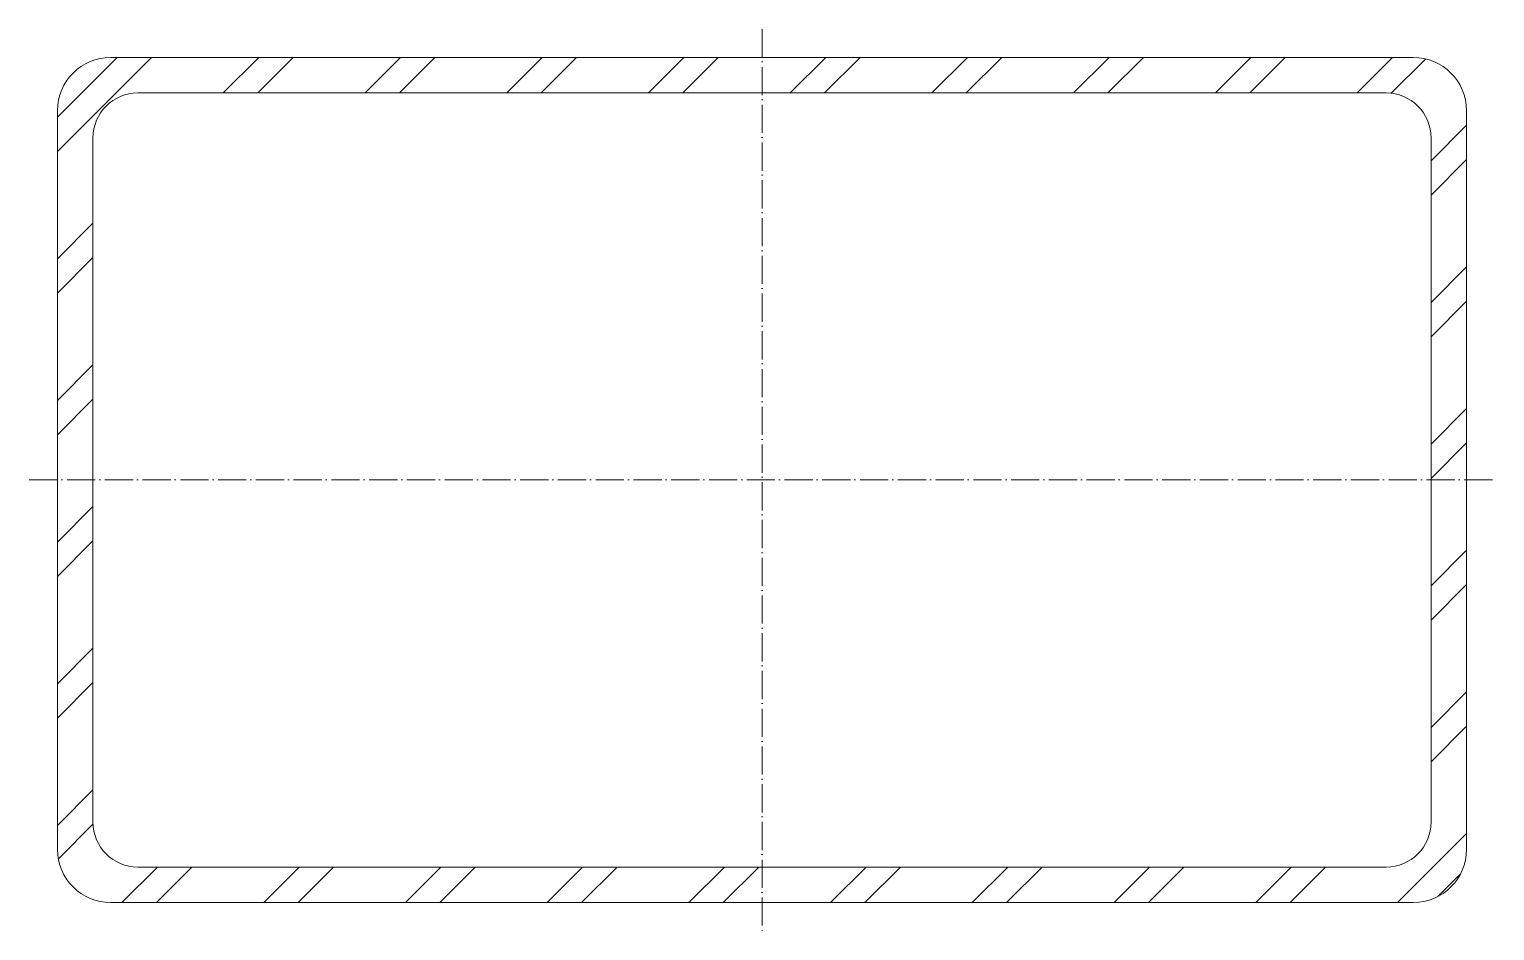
# Model space of a CAD drawing. Header units: metres. Extents: x -130 to 130, y -80 to 80.
import ezdxf

# ---------------------------------------------------------------- set-up
doc = ezdxf.new("R2010")
doc.units = ezdxf.units.M
doc.linetypes.add('MV_hartlijn_staal', pattern=[6.6, 5, -0.8, 0, -0.8])
doc.layers.add('A-DETL-GENF', color=92, linetype='Continuous', lineweight=18)

# ---------------------------------------------------------------- blocks, each defined once
blk = doc.blocks.new('28 Staalprofielen- koker RHS-2d - K250_150_6_3-5067762-00_0 Basismaterialen')
at = {"layer": 'A-DETL-GENF', "lineweight": 13}
h = blk.add_hatch(dxfattribs=at)
h.set_pattern_fill('FP_316', color=256, style=0, pattern_type=2)
h.set_pattern_definition([(225, (-3015.263, -3510.843), (12.57236, -12.57236), []), (225, (-3015.263, -3529.893), (12.57236, -12.57236), [])])
h.paths.add_polyline_path([(115.55, 75), (-115.55, 75), (-118, 74.68), (-120.27, 73.73), (-122.23, 72.23), (-123.73, 70.28), (-124.68, 68), (-125, 65.55), (-125, -65.55), (-124.68, -68), (-123.73, -70.27), (-122.23, -72.23), (-120.27, -73.73), (-118, -74.68), (-115.55, -75), (115.55, -75), (118, -74.68), (120.28, -73.73), (122.23, -72.23), (123.73, -70.27), (124.68, -68), (125, -65.55), (125, 65.55), (124.68, 68), (123.73, 70.28), (122.23, 72.23), (120.28, 73.73), (118, 74.68)])
h.paths.add_polyline_path([(-80.01, 68.7), (110.75, 68.7), (112.81, 68.43), (114.73, 67.63), (116.37, 66.37), (117.63, 64.73), (118.43, 62.81), (118.7, 60.75), (118.7, -60.75), (118.43, -62.81), (117.63, -64.72), (116.37, -66.37), (114.73, -67.63), (112.81, -68.43), (110.75, -68.7), (-110.75, -68.7), (-112.81, -68.43), (-114.72, -67.63), (-116.37, -66.37), (-117.63, -64.72), (-118.43, -62.81), (-118.7, -60.75), (-118.7, 60.75), (-118.43, 62.81), (-117.63, 64.73), (-116.37, 66.37), (-114.72, 67.63), (-112.81, 68.43), (-110.75, 68.7)])
at = {"layer": 'A-DETL-GENF', "linetype": 'MV_hartlijn_staal', "lineweight": 13}
for p, q in [((0, 80), (0, -80)), ((-130, 0), (130, 0))]:
    blk.add_line(p, q, dxfattribs=at)
at = {"layer": 'A-DETL-GENF'}
for p, q in [((115.55, 75), (-115.55, 75)), ((115.55, 75), (-115.55, 75)), ((-110.75, 68.7), (110.75, 68.7)), ((110.75, 68.7), (-110.75, 68.7)), ((-125, 65.55), (-125, -65.55)), ((-125, 65.55), (-125, -65.55)), ((125, -65.55), (125, 65.55)), ((125, -65.55), (125, 65.55)), ((-118.7, -60.75), (-118.7, 60.75)), ((-118.7, 60.75), (-118.7, -60.75)), ((118.7, 60.75), (118.7, -60.75)), ((118.7, -60.75), (118.7, 60.75)), ((110.75, -68.7), (-110.75, -68.7)), ((-110.75, -68.7), (110.75, -68.7)), ((-115.55, -75), (115.55, -75)), ((-115.55, -75), (115.55, -75))]:
    blk.add_line(p, q, dxfattribs=at)
for centre, radius, start, end in [((-115.55, 65.55), 9.45, 90, 180), ((-115.55, 65.55), 9.45, 90, 180), ((115.55, 65.55), 9.45, 0, 90), ((115.55, 65.55), 9.45, 360, 90), ((-110.75, 60.75), 7.95, 90, 180), ((-110.75, 60.75), 7.95, 90, 180), ((110.75, 60.75), 7.95, 360, 90), ((110.75, 60.75), 7.95, 0, 90), ((-110.75, -60.75), 7.95, 180, 270), ((-110.75, -60.75), 7.95, 180, 270), ((110.75, -60.75), 7.95, 270, 0), ((110.75, -60.75), 7.95, 270, 0), ((-115.55, -65.55), 9.45, 180, 270), ((-115.55, -65.55), 9.45, 180, 270), ((115.55, -65.55), 9.45, 270, 0), ((115.55, -65.55), 9.45, 270, 0)]:
    blk.add_arc(centre, radius, start, end, dxfattribs=at)

msp = doc.modelspace()

# ---------------------------------------------------------------- block references
msp.add_blockref('28 Staalprofielen- koker RHS-2d - K250_150_6_3-5067762-00_0 Basismaterialen', (0, 0))

doc.saveas('drawing.dxf')
